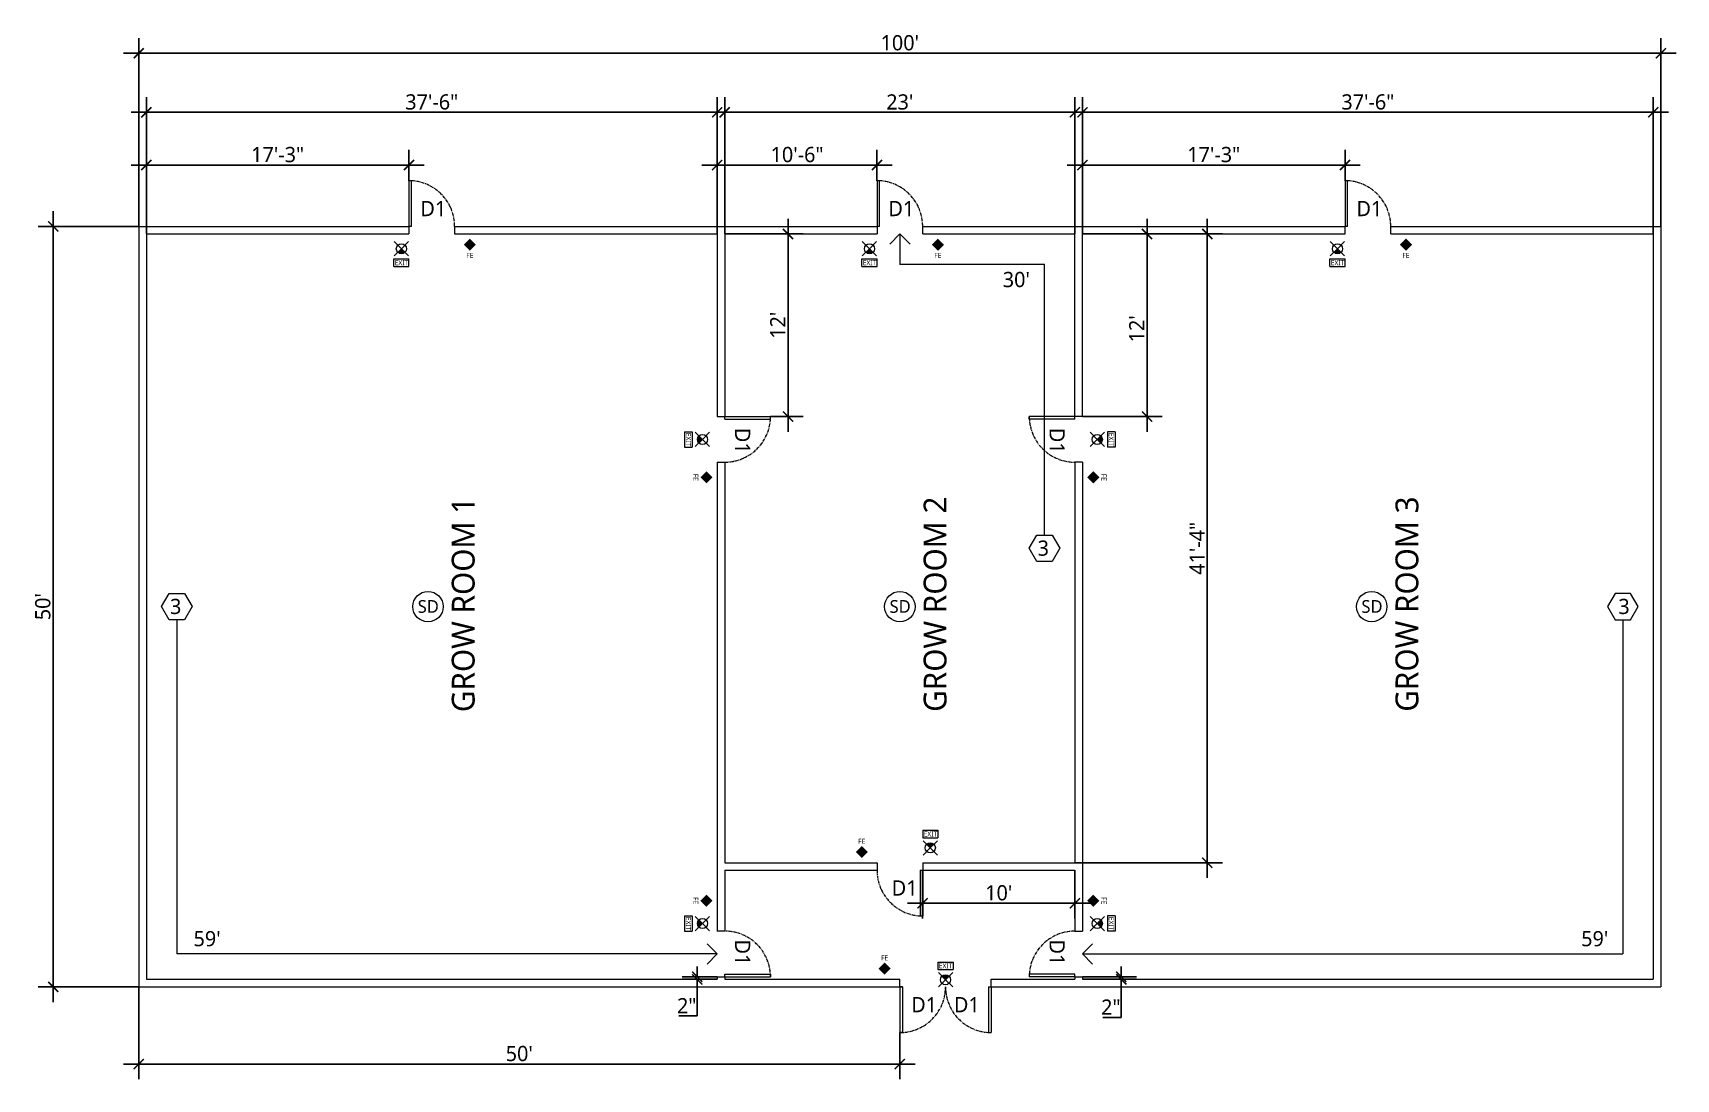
# Model space of a CAD drawing. Header units: feet. Extents: x -21894 to -15366, y -14204 to -9109.
# Drawn here: x -20604 to -19308, y -11872 to -11047 of the extents above; entities that cross this region are included whole.
import ezdxf

# ---------------------------------------------------------------- set-up
doc = ezdxf.new("R2010")
doc.units = ezdxf.units.FT
doc.header["$MEASUREMENT"] = 0
doc.linetypes.add('CENTERX2', pattern=[4, 2.5, -0.5, 0.5, -0.5])
doc.linetypes.add('DASHED', pattern=[0.75, 0.5, -0.25])
doc.layers.get('0').update_dxf_attribs({"color": 4, "linetype": 'CENTERX2', "lineweight": 5})
doc.layers.get('Defpoints').update_dxf_attribs({"lineweight": 9})
for name, color, linetype, lineweight in [('anno', 7, 'Continuous', 9), ('caveat', 1, 'Continuous', 5), ('caveat2', 3, 'Continuous', 5), ('dim', 3, 'Continuous', 5), ('hatch', 250, 'Continuous', 5), ('wall', 7, 'Continuous', 9)]:
    doc.layers.add(name, color=color, linetype=linetype, lineweight=lineweight)
doc.styles.add('building', font='Roboto_Light.ttf')
doc.dimstyles.new('building', dxfattribs={"dimtxt": 12, "dimasz": 8, "dimexe": 12, "dimexo": 0, "dimgap": 2, "dimtad": 1, "dimtoh": 1, "dimdec": 4, "dimzin": 0, "dimdsep": 46, "dimlunit": 4, "dimtxsty": 'building', "dimblk": 'ARCHTICK', "dimcen": 0.09375, "dimdle": 12, "dimclrd": 3, "dimclrt": 256, "dimadec": 0, "dimazin": 0, "dimtfac": 1, "dimtdec": 4, "dimtofl": 0, "dimtmove": 0, "dimatfit": 3, "dimfxl": 1, "dimtfillclr": 3, "dimtolj": 1, "dimtzin": 0, "dimarcsym": 0})

# ---------------------------------------------------------------- blocks, each defined once
blk = doc.blocks.new('_ArchTick')
at = {"color": 0, "linetype": 'ByBlock', "const_width": 0.15}
blk.add_lwpolyline([(-0.5, -0.5), (0.5, 0.5)], dxfattribs=at)
blk = doc.blocks.new('*D14')
at = {"layer": 'Defpoints', "color": 0, "transparency": 16777216}
for p in [(-20587.8, -11199.4), (-20520.4, -11199.4), (-20520.4, -11799.4)]:
    blk.add_point(p, dxfattribs=at)
at = {"layer": 'dim', "color": 3, "lineweight": -2, "transparency": 16777216}
blk.add_line((-20587.8, -11811.4), (-20587.8, -11187.4), dxfattribs=at)
at = {"layer": 'dim', "color": 0, "lineweight": -2, "transparency": 16777216}
for p, q in [((-20520.4, -11199.4), (-20599.8, -11199.4)), ((-20520.4, -11799.4), (-20599.8, -11799.4))]:
    blk.add_line(p, q, dxfattribs=at)
at = {"layer": 'dim', "color": 3, "lineweight": -2, "transparency": 16777216, "xscale": 8, "yscale": 8, "zscale": 8}
for p, rotation in [((-20587.8, -11199.4), 90), ((-20587.8, -11799.4), 270)]:
    blk.add_blockref('_ArchTick', p, dxfattribs=dict(at, rotation=rotation))
at = {"layer": 'dim', "transparency": 16777216, "insert": (-20596, -11499.4), "char_height": 12, "attachment_point": 5, "rotation": 90, "style": 'building'}
blk.add_mtext("\\A1;50'", dxfattribs=at)
blk = doc.blocks.new('*D15')
at = {"layer": 'Defpoints', "color": 0, "transparency": 16777216}
for p in [(-19320.4, -11062.8), (-20520.4, -11199.4), (-19320.4, -11199.4)]:
    blk.add_point(p, dxfattribs=at)
at = {"layer": 'dim', "color": 0, "lineweight": -2, "transparency": 16777216}
for p, q in [((-20520.4, -11199.4), (-20520.4, -11050.8)), ((-19320.4, -11199.4), (-19320.4, -11050.8))]:
    blk.add_line(p, q, dxfattribs=at)
at = {"layer": 'dim', "color": 3, "lineweight": -2, "transparency": 16777216}
blk.add_line((-20532.4, -11062.8), (-19308.4, -11062.8), dxfattribs=at)
at = {"layer": 'dim', "color": 3, "lineweight": -2, "transparency": 16777216, "xscale": 8, "yscale": 8, "zscale": 8, "rotation": 180}
blk.add_blockref('_ArchTick', (-20520.4, -11062.8), dxfattribs=at)
at = {"layer": 'dim', "color": 3, "lineweight": -2, "transparency": 16777216, "xscale": 8, "yscale": 8, "zscale": 8}
blk.add_blockref('_ArchTick', (-19320.4, -11062.8), dxfattribs=at)
at = {"layer": 'dim', "transparency": 16777216, "insert": (-19920.4, -11054.6), "char_height": 12, "attachment_point": 5, "style": 'building'}
blk.add_mtext("\\A1;100'", dxfattribs=at)
blk = doc.blocks.new('*D16')
at = {"layer": 'Defpoints', "color": 0, "transparency": 16777216}
for p in [(-20064.4, -11109.4), (-20514.4, -11205.4), (-20064.4, -11205.4)]:
    blk.add_point(p, dxfattribs=at)
at = {"layer": 'dim', "color": 0, "lineweight": -2, "transparency": 16777216}
for p, q in [((-20514.4, -11205.4), (-20514.4, -11097.4)), ((-20064.4, -11205.4), (-20064.4, -11097.4))]:
    blk.add_line(p, q, dxfattribs=at)
at = {"layer": 'dim', "color": 3, "lineweight": -2, "transparency": 16777216}
blk.add_line((-20526.4, -11109.4), (-20052.4, -11109.4), dxfattribs=at)
at = {"layer": 'dim', "color": 3, "lineweight": -2, "transparency": 16777216, "xscale": 8, "yscale": 8, "zscale": 8, "rotation": 180}
blk.add_blockref('_ArchTick', (-20514.4, -11109.4), dxfattribs=at)
at = {"layer": 'dim', "color": 3, "lineweight": -2, "transparency": 16777216, "xscale": 8, "yscale": 8, "zscale": 8}
blk.add_blockref('_ArchTick', (-20064.4, -11109.4), dxfattribs=at)
at = {"layer": 'dim', "transparency": 16777216, "insert": (-20289.4, -11101.3), "char_height": 12, "attachment_point": 5, "style": 'building'}
blk.add_mtext('\\A1;37\'-6"', dxfattribs=at)
blk = doc.blocks.new('*D17')
at = {"layer": 'Defpoints', "color": 0, "transparency": 16777216}
for p in [(-19782.4, -11109.4), (-20058.4, -11205.4), (-19782.4, -11205.4)]:
    blk.add_point(p, dxfattribs=at)
at = {"layer": 'dim', "color": 0, "lineweight": -2, "transparency": 16777216}
for p, q in [((-20058.4, -11205.4), (-20058.4, -11097.4)), ((-19782.4, -11205.4), (-19782.4, -11097.4))]:
    blk.add_line(p, q, dxfattribs=at)
at = {"layer": 'dim', "color": 3, "lineweight": -2, "transparency": 16777216}
blk.add_line((-20070.4, -11109.4), (-19770.4, -11109.4), dxfattribs=at)
at = {"layer": 'dim', "color": 3, "lineweight": -2, "transparency": 16777216, "xscale": 8, "yscale": 8, "zscale": 8, "rotation": 180}
blk.add_blockref('_ArchTick', (-20058.4, -11109.4), dxfattribs=at)
at = {"layer": 'dim', "color": 3, "lineweight": -2, "transparency": 16777216, "xscale": 8, "yscale": 8, "zscale": 8}
blk.add_blockref('_ArchTick', (-19782.4, -11109.4), dxfattribs=at)
at = {"layer": 'dim', "transparency": 16777216, "insert": (-19920.4, -11101.3), "char_height": 12, "attachment_point": 5, "style": 'building'}
blk.add_mtext("\\A1;23'", dxfattribs=at)
blk = doc.blocks.new('*D18')
at = {"layer": 'Defpoints', "color": 0, "transparency": 16777216}
for p in [(-19776.4, -11109.4), (-19776.4, -11205.4), (-19326.4, -11205.4)]:
    blk.add_point(p, dxfattribs=at)
at = {"layer": 'dim', "color": 0, "lineweight": -2, "transparency": 16777216}
for p, q in [((-19776.4, -11205.4), (-19776.4, -11097.4)), ((-19326.4, -11205.4), (-19326.4, -11097.4))]:
    blk.add_line(p, q, dxfattribs=at)
at = {"layer": 'dim', "color": 3, "lineweight": -2, "transparency": 16777216}
blk.add_line((-19314.4, -11109.4), (-19788.4, -11109.4), dxfattribs=at)
at = {"layer": 'dim', "color": 3, "lineweight": -2, "transparency": 16777216, "xscale": 8, "yscale": 8, "zscale": 8, "rotation": 180}
blk.add_blockref('_ArchTick', (-19776.4, -11109.4), dxfattribs=at)
at = {"layer": 'dim', "color": 3, "lineweight": -2, "transparency": 16777216, "xscale": 8, "yscale": 8, "zscale": 8}
blk.add_blockref('_ArchTick', (-19326.4, -11109.4), dxfattribs=at)
at = {"layer": 'dim', "transparency": 16777216, "insert": (-19551.4, -11101.3), "char_height": 12, "attachment_point": 5, "style": 'building'}
blk.add_mtext('\\A1;37\'-6"', dxfattribs=at)
blk = doc.blocks.new('*D19')
at = {"layer": 'Defpoints', "color": 0, "transparency": 16777216}
for p in [(-19938.4, -11151), (-19938.4, -11163.4), (-20064.4, -11205.4)]:
    blk.add_point(p, dxfattribs=at)
at = {"layer": 'dim', "color": 0, "lineweight": -2, "transparency": 16777216}
for p, q in [((-20064.4, -11205.4), (-20064.4, -11139)), ((-19938.4, -11163.4), (-19938.4, -11139))]:
    blk.add_line(p, q, dxfattribs=at)
at = {"layer": 'dim', "color": 3, "lineweight": -2, "transparency": 16777216}
blk.add_line((-20076.4, -11151), (-19926.4, -11151), dxfattribs=at)
at = {"layer": 'dim', "color": 3, "lineweight": -2, "transparency": 16777216, "xscale": 8, "yscale": 8, "zscale": 8, "rotation": 180}
blk.add_blockref('_ArchTick', (-20064.4, -11151), dxfattribs=at)
at = {"layer": 'dim', "color": 3, "lineweight": -2, "transparency": 16777216, "xscale": 8, "yscale": 8, "zscale": 8}
blk.add_blockref('_ArchTick', (-19938.4, -11151), dxfattribs=at)
at = {"layer": 'dim', "transparency": 16777216, "insert": (-20001.4, -11142.8), "char_height": 12, "attachment_point": 5, "style": 'building'}
blk.add_mtext('\\A1;10\'-6"', dxfattribs=at)
blk = doc.blocks.new('*D20')
at = {"layer": 'Defpoints', "color": 0, "transparency": 16777216}
for p in [(-19902.4, -11707.4), (-19782.4, -11707.4), (-19782.4, -11733.4)]:
    blk.add_point(p, dxfattribs=at)
at = {"layer": 'dim', "color": 0, "lineweight": -2, "transparency": 16777216}
for p, q in [((-19902.4, -11707.4), (-19902.4, -11745.4)), ((-19782.4, -11707.4), (-19782.4, -11745.4))]:
    blk.add_line(p, q, dxfattribs=at)
at = {"layer": 'dim', "color": 3, "lineweight": -2, "transparency": 16777216}
blk.add_line((-19914.4, -11733.4), (-19770.4, -11733.4), dxfattribs=at)
at = {"layer": 'dim', "color": 3, "lineweight": -2, "transparency": 16777216, "xscale": 8, "yscale": 8, "zscale": 8, "rotation": 180}
blk.add_blockref('_ArchTick', (-19902.4, -11733.4), dxfattribs=at)
at = {"layer": 'dim', "color": 3, "lineweight": -2, "transparency": 16777216, "xscale": 8, "yscale": 8, "zscale": 8}
blk.add_blockref('_ArchTick', (-19782.4, -11733.4), dxfattribs=at)
at = {"layer": 'dim', "transparency": 16777216, "insert": (-19842.4, -11725.2), "char_height": 12, "attachment_point": 5, "style": 'building'}
blk.add_mtext("\\A1;10'", dxfattribs=at)
blk = doc.blocks.new('*D21')
at = {"layer": 'Defpoints', "color": 0, "transparency": 16777216}
for p in [(-20520.4, -11799.4), (-19920.4, -11835.4), (-20520.4, -11860.2)]:
    blk.add_point(p, dxfattribs=at)
at = {"layer": 'dim', "color": 0, "lineweight": -2, "transparency": 16777216}
for p, q in [((-20520.4, -11799.4), (-20520.4, -11872.2)), ((-19920.4, -11835.4), (-19920.4, -11872.2))]:
    blk.add_line(p, q, dxfattribs=at)
at = {"layer": 'dim', "color": 3, "lineweight": -2, "transparency": 16777216}
blk.add_line((-19908.4, -11860.2), (-20532.4, -11860.2), dxfattribs=at)
at = {"layer": 'dim', "color": 3, "lineweight": -2, "transparency": 16777216, "xscale": 8, "yscale": 8, "zscale": 8, "rotation": 180}
blk.add_blockref('_ArchTick', (-20520.4, -11860.2), dxfattribs=at)
at = {"layer": 'dim', "color": 3, "lineweight": -2, "transparency": 16777216, "xscale": 8, "yscale": 8, "zscale": 8}
blk.add_blockref('_ArchTick', (-19920.4, -11860.2), dxfattribs=at)
at = {"layer": 'dim', "transparency": 16777216, "insert": (-20220.4, -11852), "char_height": 12, "attachment_point": 5, "style": 'building'}
blk.add_mtext("\\A1;50'", dxfattribs=at)
blk = doc.blocks.new('*D22')
at = {"layer": 'Defpoints', "color": 0, "transparency": 16777216}
for p in [(-19776.4, -11205.4), (-19725.5, -11205.4), (-19776.4, -11349.4)]:
    blk.add_point(p, dxfattribs=at)
at = {"layer": 'dim', "color": 0, "lineweight": -2, "transparency": 16777216}
for p, q in [((-19776.4, -11205.4), (-19713.5, -11205.4)), ((-19776.4, -11349.4), (-19713.5, -11349.4))]:
    blk.add_line(p, q, dxfattribs=at)
at = {"layer": 'dim', "color": 3, "lineweight": -2, "transparency": 16777216}
blk.add_line((-19725.5, -11361.4), (-19725.5, -11193.4), dxfattribs=at)
at = {"layer": 'dim', "color": 3, "lineweight": -2, "transparency": 16777216, "xscale": 8, "yscale": 8, "zscale": 8}
for p, rotation in [((-19725.5, -11205.4), 90), ((-19725.5, -11349.4), 270)]:
    blk.add_blockref('_ArchTick', p, dxfattribs=dict(at, rotation=rotation))
at = {"layer": 'dim', "transparency": 16777216, "insert": (-19733.6, -11280.2), "char_height": 12, "attachment_point": 5, "rotation": 90, "style": 'building'}
blk.add_mtext("\\A1;12'", dxfattribs=at)
blk = doc.blocks.new('*D23')
at = {"layer": 'Defpoints', "color": 0, "transparency": 16777216}
for p in [(-19776.4, -11205.4), (-19678, -11205.4), (-19782.4, -11701.4)]:
    blk.add_point(p, dxfattribs=at)
at = {"layer": 'dim', "color": 0, "lineweight": -2, "transparency": 16777216}
for p, q in [((-19776.4, -11205.4), (-19666, -11205.4)), ((-19782.4, -11701.4), (-19666, -11701.4))]:
    blk.add_line(p, q, dxfattribs=at)
at = {"layer": 'dim', "color": 3, "lineweight": -2, "transparency": 16777216}
blk.add_line((-19678, -11713.4), (-19678, -11193.4), dxfattribs=at)
at = {"layer": 'dim', "color": 3, "lineweight": -2, "transparency": 16777216, "xscale": 8, "yscale": 8, "zscale": 8}
for p, rotation in [((-19678, -11205.4), 90), ((-19678, -11701.4), 270)]:
    blk.add_blockref('_ArchTick', p, dxfattribs=dict(at, rotation=rotation))
at = {"layer": 'dim', "transparency": 16777216, "insert": (-19686, -11453.4), "char_height": 12, "attachment_point": 5, "rotation": 90, "style": 'building'}
blk.add_mtext('\\A1;41\'-4"', dxfattribs=at)
blk = doc.blocks.new('*D24')
at = {"layer": 'Defpoints', "color": 0, "transparency": 16777216}
for p in [(-19776.4, -11791.4), (-19776.4, -11793.4), (-19745.8, -11793.4)]:
    blk.add_point(p, dxfattribs=at)
at = {"layer": 'dim', "color": 3, "lineweight": -2, "transparency": 16777216}
for p, q in [((-19745.8, -11791.4), (-19745.8, -11783.4)), ((-19745.8, -11793.4), (-19745.8, -11823.4)), ((-19745.8, -11823.4), (-19760.3, -11823.4))]:
    blk.add_line(p, q, dxfattribs=at)
at = {"layer": 'dim', "color": 0, "lineweight": -2, "transparency": 16777216}
for p, q in [((-19776.4, -11791.4), (-19733.8, -11791.4)), ((-19776.4, -11793.4), (-19733.8, -11793.4))]:
    blk.add_line(p, q, dxfattribs=at)
at = {"layer": 'dim', "color": 3, "lineweight": -2, "transparency": 16777216, "xscale": 8, "yscale": 8, "zscale": 8}
for p, rotation in [((-19745.8, -11791.4), 270), ((-19745.8, -11793.4), 90)]:
    blk.add_blockref('_ArchTick', p, dxfattribs=dict(at, rotation=rotation))
at = {"layer": 'dim', "transparency": 16777216, "insert": (-19754, -11815.3), "char_height": 12, "attachment_point": 5, "style": 'building'}
blk.add_mtext('\\A1;2"', dxfattribs=at)
blk = doc.blocks.new('*D25')
at = {"layer": 'Defpoints', "color": 0, "transparency": 16777216}
for p in [(-20080.1, -11793.4), (-20064.4, -11791.4), (-20064.4, -11793.4)]:
    blk.add_point(p, dxfattribs=at)
at = {"layer": 'dim', "color": 3, "lineweight": -2, "transparency": 16777216}
for p, q in [((-20080.1, -11791.4), (-20080.1, -11783.4)), ((-20080.1, -11793.4), (-20080.1, -11822.3)), ((-20080.1, -11822.3), (-20094.6, -11822.3))]:
    blk.add_line(p, q, dxfattribs=at)
at = {"layer": 'dim', "color": 0, "lineweight": -2, "transparency": 16777216}
for p, q in [((-20064.4, -11791.4), (-20092.1, -11791.4)), ((-20064.4, -11793.4), (-20092.1, -11793.4))]:
    blk.add_line(p, q, dxfattribs=at)
at = {"layer": 'dim', "color": 3, "lineweight": -2, "transparency": 16777216, "xscale": 8, "yscale": 8, "zscale": 8}
for p, rotation in [((-20080.1, -11791.4), 270), ((-20080.1, -11793.4), 90)]:
    blk.add_blockref('_ArchTick', p, dxfattribs=dict(at, rotation=rotation))
at = {"layer": 'dim', "transparency": 16777216, "insert": (-20088.4, -11814.2), "char_height": 12, "attachment_point": 5, "style": 'building'}
blk.add_mtext('\\A1;2"', dxfattribs=at)
blk = doc.blocks.new('*D26')
at = {"layer": 'Defpoints', "color": 0, "transparency": 16777216}
for p in [(-20058.4, -11205.4), (-20008.5, -11205.4), (-20022.4, -11349.4)]:
    blk.add_point(p, dxfattribs=at)
at = {"layer": 'dim', "color": 0, "lineweight": -2, "transparency": 16777216}
for p, q in [((-20058.4, -11205.4), (-19996.5, -11205.4)), ((-20022.4, -11349.4), (-19996.5, -11349.4))]:
    blk.add_line(p, q, dxfattribs=at)
at = {"layer": 'dim', "color": 3, "lineweight": -2, "transparency": 16777216}
blk.add_line((-20008.5, -11361.4), (-20008.5, -11193.4), dxfattribs=at)
at = {"layer": 'dim', "color": 3, "lineweight": -2, "transparency": 16777216, "xscale": 8, "yscale": 8, "zscale": 8}
for p, rotation in [((-20008.5, -11205.4), 90), ((-20008.5, -11349.4), 270)]:
    blk.add_blockref('_ArchTick', p, dxfattribs=dict(at, rotation=rotation))
at = {"layer": 'dim', "transparency": 16777216, "insert": (-20016.6, -11277.4), "char_height": 12, "attachment_point": 5, "rotation": 90, "style": 'building'}
blk.add_mtext("\\A1;12'", dxfattribs=at)
blk = doc.blocks.new('*D27')
at = {"layer": 'Defpoints', "color": 0, "transparency": 16777216}
for p in [(-20307.4, -11151), (-20307.4, -11163.4), (-20514.4, -11199.4)]:
    blk.add_point(p, dxfattribs=at)
at = {"layer": 'dim', "color": 0, "lineweight": -2, "transparency": 16777216}
for p, q in [((-20514.4, -11199.4), (-20514.4, -11139)), ((-20307.4, -11163.4), (-20307.4, -11139))]:
    blk.add_line(p, q, dxfattribs=at)
at = {"layer": 'dim', "color": 3, "lineweight": -2, "transparency": 16777216}
blk.add_line((-20526.4, -11151), (-20295.4, -11151), dxfattribs=at)
at = {"layer": 'dim', "color": 3, "lineweight": -2, "transparency": 16777216, "xscale": 8, "yscale": 8, "zscale": 8, "rotation": 180}
blk.add_blockref('_ArchTick', (-20514.4, -11151), dxfattribs=at)
at = {"layer": 'dim', "color": 3, "lineweight": -2, "transparency": 16777216, "xscale": 8, "yscale": 8, "zscale": 8}
blk.add_blockref('_ArchTick', (-20307.4, -11151), dxfattribs=at)
at = {"layer": 'dim', "transparency": 16777216, "insert": (-20410.9, -11142.8), "char_height": 12, "attachment_point": 5, "style": 'building'}
blk.add_mtext('\\A1;17\'-3"', dxfattribs=at)
blk = doc.blocks.new('*D28')
at = {"layer": 'Defpoints', "color": 0, "transparency": 16777216}
for p in [(-19569.4, -11151), (-19569.4, -11163.4), (-19776.4, -11199.4)]:
    blk.add_point(p, dxfattribs=at)
at = {"layer": 'dim', "color": 0, "lineweight": -2, "transparency": 16777216}
for p, q in [((-19776.4, -11199.4), (-19776.4, -11139)), ((-19569.4, -11163.4), (-19569.4, -11139))]:
    blk.add_line(p, q, dxfattribs=at)
at = {"layer": 'dim', "color": 3, "lineweight": -2, "transparency": 16777216}
blk.add_line((-19788.4, -11151), (-19557.4, -11151), dxfattribs=at)
at = {"layer": 'dim', "color": 3, "lineweight": -2, "transparency": 16777216, "xscale": 8, "yscale": 8, "zscale": 8, "rotation": 180}
blk.add_blockref('_ArchTick', (-19776.4, -11151), dxfattribs=at)
at = {"layer": 'dim', "color": 3, "lineweight": -2, "transparency": 16777216, "xscale": 8, "yscale": 8, "zscale": 8}
blk.add_blockref('_ArchTick', (-19569.4, -11151), dxfattribs=at)
at = {"layer": 'dim', "transparency": 16777216, "insert": (-19672.9, -11142.8), "char_height": 12, "attachment_point": 5, "style": 'building'}
blk.add_mtext('\\A1;17\'-3"', dxfattribs=at)

msp = doc.modelspace()

# ---------------------------------------------------------------- hatches: boundary and pattern name
at = {"layer": 'caveat2'}
h = msp.add_hatch(color=256, dxfattribs=at)
h.dxf.hatch_style = 1
h.paths.add_polyline_path([(-20313.3509, -11217.04105), (-20316.17933, -11219.86948, 0.4142135624), (-20310.52247, -11219.86948)])
h = msp.add_hatch(color=256, dxfattribs=at)
h.dxf.hatch_style = 1
h.paths.add_polyline_path([(-20313.3509, -11217.04105), (-20316.17933, -11219.86948, 0.4142135624), (-20310.52247, -11219.86948)])
h = msp.add_hatch(color=256, dxfattribs=at)
h.dxf.hatch_style = 1
h.paths.add_polyline_path([(-19944.3509, -11217.04105), (-19947.17933, -11219.86948, 0.4142135624), (-19941.52247, -11219.86948)])
h = msp.add_hatch(color=256, dxfattribs=at)
h.dxf.hatch_style = 1
h.paths.add_polyline_path([(-19944.3509, -11217.04105), (-19947.17933, -11219.86948, 0.4142135624), (-19941.52247, -11219.86948)])
h = msp.add_hatch(color=256, dxfattribs=at)
h.dxf.hatch_style = 1
h.paths.add_polyline_path([(-19575.3509, -11217.04105), (-19578.17933, -11219.86948, 0.4142135624), (-19572.52247, -11219.86948)])
h = msp.add_hatch(color=256, dxfattribs=at)
h.dxf.hatch_style = 1
h.paths.add_polyline_path([(-19575.3509, -11217.04105), (-19578.17933, -11219.86948, 0.4142135624), (-19572.52247, -11219.86948)])
h = msp.add_hatch(color=256, dxfattribs=at)
h.dxf.hatch_style = 1
h.paths.add_polyline_path([(-20076.00775, -11367.4623), (-20078.83618, -11364.63387, 0.1989123674), (-20080.00775, -11367.4623, 0.1989123674), (-20078.83618, -11370.29073)])
h = msp.add_hatch(color=256, dxfattribs=at)
h.dxf.hatch_style = 1
h.paths.add_polyline_path([(-19761.86562, -11370.29073, 0.1989123674), (-19760.69404, -11367.4623, 0.1989123674), (-19761.86562, -11364.63387), (-19764.69404, -11367.4623)])
h = msp.add_hatch(color=256, dxfattribs=at)
h.dxf.hatch_style = 1
h.paths.add_polyline_path([(-19893.52247, -11686.89892, 0.4142135624), (-19899.17933, -11686.89892), (-19896.3509, -11689.72735)])
h = msp.add_hatch(color=256, dxfattribs=at)
h.dxf.hatch_style = 1
h.paths.add_polyline_path([(-20076.00775, -11749.3842), (-20078.83618, -11746.55577, 0.1989123674), (-20080.00775, -11749.3842, 0.1989123674), (-20078.83618, -11752.21263)])
h = msp.add_hatch(color=256, dxfattribs=at)
h.dxf.hatch_style = 1
h.paths.add_polyline_path([(-19761.86562, -11752.21263, 0.1989123674), (-19760.69404, -11749.3842, 0.1989123674), (-19761.86562, -11746.55577), (-19764.69404, -11749.3842)])
h = msp.add_hatch(color=256, dxfattribs=at)
h.dxf.hatch_style = 1
h.paths.add_polyline_path([(-19881.52247, -11790.89892, 0.4142135624), (-19887.17933, -11790.89892), (-19884.3509, -11793.72735)])
at = {"layer": 'hatch'}
h = msp.add_hatch(color=256, dxfattribs=at)
h.dxf.hatch_style = 1
h.paths.add_polyline_path([(-20263.65802, -11213.84488), (-20259.3509, -11218.15199), (-20255.04378, -11213.84488), (-20259.3509, -11209.53776)])
h = msp.add_hatch(color=256, dxfattribs=at)
h.dxf.hatch_style = 1
h.paths.add_polyline_path([(-19894.65802, -11213.84488), (-19890.3509, -11218.15199), (-19886.04378, -11213.84488), (-19890.3509, -11209.53776)])
h = msp.add_hatch(color=256, dxfattribs=at)
h.dxf.hatch_style = 1
h.paths.add_polyline_path([(-19525.65802, -11213.84488), (-19521.3509, -11218.15199), (-19517.04378, -11213.84488), (-19521.3509, -11209.53776)])
h = msp.add_hatch(color=256, dxfattribs=at)
h.dxf.hatch_style = 1
h.paths.add_polyline_path([(-20072.81158, -11393.07708), (-20077.11869, -11397.3842), (-20072.81158, -11401.69132), (-20068.50446, -11397.3842)])
h = msp.add_hatch(color=256, dxfattribs=at)
h.dxf.hatch_style = 1
h.paths.add_polyline_path([(-19767.89022, -11393.07708), (-19763.5831, -11397.3842), (-19767.89022, -11401.69132), (-19772.19734, -11397.3842)])
h = msp.add_hatch(color=256, dxfattribs=at)
h.dxf.hatch_style = 1
h.paths.add_polyline_path([(-19946.04378, -11692.92352), (-19950.3509, -11688.6164), (-19954.65802, -11692.92352), (-19950.3509, -11697.23064)])
h = msp.add_hatch(color=256, dxfattribs=at)
h.dxf.hatch_style = 1
h.paths.add_polyline_path([(-20072.81158, -11727.07708), (-20077.11869, -11731.3842), (-20072.81158, -11735.69132), (-20068.50446, -11731.3842)])
h = msp.add_hatch(color=256, dxfattribs=at)
h.dxf.hatch_style = 1
h.paths.add_polyline_path([(-19767.89022, -11727.07708), (-19763.5831, -11731.3842), (-19767.89022, -11735.69132), (-19772.19734, -11731.3842)])
h = msp.add_hatch(color=256, dxfattribs=at)
h.dxf.hatch_style = 1
h.paths.add_polyline_path([(-19928.04378, -11784.92352), (-19932.3509, -11780.6164), (-19936.65802, -11784.92352), (-19932.3509, -11789.23064)])

# ---------------------------------------------------------------- linework, layer by layer
for centre, start, end in [((-20307.3509, -11199.3842), 0, 90), ((-19938.3509, -11199.3842), 0, 90), ((-19569.3509, -11199.3842), 0, 90), ((-20058.3509, -11349.3842), 270, 0), ((-19782.3509, -11349.3842), 180, 270), ((-19902.3509, -11707.3842), 180, 270), ((-20058.3509, -11791.3842), 0, 90), ((-19782.3509, -11791.3842), 90, 180), ((-19920.3509, -11799.3842), 270, 0), ((-19848.3509, -11799.3842), 180, 270)]:
    msp.add_arc(centre, 36, start, end)
at = {"layer": 'anno'}
for p, q in [((-20307.3509, -11163.3842), (-20307.3509, -11199.3842)), ((-19938.3509, -11163.3842), (-19938.3509, -11199.3842)), ((-19569.3509, -11163.3842), (-19569.3509, -11199.3842)), ((-20520.3509, -11199.3842), (-20307.3509, -11199.3842)), ((-20520.3509, -11199.3842), (-20520.3509, -11799.3842)), ((-20514.3509, -11205.3842), (-20307.3509, -11205.3842)), ((-20514.3509, -11205.3842), (-20514.3509, -11793.3842)), ((-20307.3509, -11199.3842), (-20307.3509, -11205.3842)), ((-20271.3509, -11199.3842), (-20271.3509, -11205.3842)), ((-20271.3509, -11199.3842), (-19938.3509, -11199.3842)), ((-20271.3509, -11205.3842), (-20064.3509, -11205.3842)), ((-20064.3509, -11205.3842), (-20064.3509, -11349.3842)), ((-20058.3509, -11205.3842), (-20058.3509, -11349.3842)), ((-20058.3509, -11205.3842), (-19938.3509, -11205.3842)), ((-19902.3509, -11199.3842), (-19569.3509, -11199.3842)), ((-19902.3509, -11205.3842), (-19782.3509, -11205.3842)), ((-19782.3509, -11349.3842), (-19782.3509, -11205.3842)), ((-19776.3509, -11349.3842), (-19776.3509, -11205.3842)), ((-19770.3509, -11205.3842), (-19569.3509, -11205.3842)), ((-19569.3509, -11205.3842), (-19569.3509, -11199.3842)), ((-19533.3509, -11205.3842), (-19533.3509, -11199.3842)), ((-19533.3509, -11199.3842), (-19320.3509, -11199.3842)), ((-19533.3509, -11205.3842), (-19326.3509, -11205.3842)), ((-19326.3509, -11205.3842), (-19326.3509, -11793.3842)), ((-19320.3509, -11199.3842), (-19320.3509, -11799.3842)), ((-20064.3509, -11349.3842), (-20058.3509, -11349.3842)), ((-19776.3509, -11349.3842), (-19782.3509, -11349.3842)), ((-20064.3509, -11385.3842), (-20064.3509, -11755.3842)), ((-20064.3509, -11385.3842), (-20058.3509, -11385.3842)), ((-20058.3509, -11385.3842), (-20058.3509, -11701.3842)), ((-19782.3509, -11385.3842), (-19782.3509, -11701.3842)), ((-19776.3509, -11385.3842), (-19782.3509, -11385.3842)), ((-19776.3509, -11385.3842), (-19776.3509, -11755.3842)), ((-20058.3509, -11701.3842), (-19938.3509, -11701.3842)), ((-20058.3509, -11707.3842), (-19938.3509, -11707.3842)), ((-20058.3509, -11707.3842), (-20058.3509, -11755.3842)), ((-19904.3509, -11707.3842), (-19782.3509, -11707.3842)), ((-19902.3509, -11701.3842), (-19782.3509, -11701.3842)), ((-19782.3509, -11707.3842), (-19782.3509, -11755.3842)), ((-20058.3509, -11755.3842), (-20064.3509, -11755.3842)), ((-19782.3509, -11755.3842), (-19776.3509, -11755.3842)), ((-20520.3509, -11799.3842), (-19918.3509, -11799.3842)), ((-20514.3509, -11793.3842), (-20064.3509, -11793.3842)), ((-20064.3509, -11791.3842), (-20058.3509, -11791.3842)), ((-20064.3509, -11791.3842), (-20064.3509, -11793.3842)), ((-20058.3509, -11793.3842), (-19920.3509, -11793.3842)), ((-19850.3509, -11799.3842), (-19320.3509, -11799.3842)), ((-19848.3509, -11793.3842), (-19782.3509, -11793.3842)), ((-19782.3509, -11791.3842), (-19776.3509, -11791.3842)), ((-19782.3509, -11791.3842), (-19782.3509, -11793.3842)), ((-19776.3509, -11791.3842), (-19776.3509, -11793.3842)), ((-19776.3509, -11793.3842), (-19326.3509, -11793.3842))]:
    msp.add_line(p, q, dxfattribs=at)
at = {"layer": 'caveat'}
for p, q in [((-19920.3509, -11205.3842), (-19928.3509, -11213.3842)), ((-19920.3509, -11205.3842), (-19920.3509, -11229.3842)), ((-19920.3509, -11205.3842), (-19912.3509, -11213.3842)), ((-19806.3509, -11229.3842), (-19920.3509, -11229.3842)), ((-19806.3509, -11442.99189), (-19806.3509, -11229.3842)), ((-20490.3509, -11509.7765), (-20490.3509, -11773.3842)), ((-19350.3509, -11509.7765), (-19350.3509, -11773.3842)), ((-20064.3509, -11773.3842), (-20490.3509, -11773.3842)), ((-20064.3509, -11773.3842), (-20072.3509, -11765.3842)), ((-20064.3509, -11773.3842), (-20072.3509, -11781.3842)), ((-19776.3509, -11773.3842), (-19768.3509, -11765.3842)), ((-19776.3509, -11773.3842), (-19350.3509, -11773.3842)), ((-19776.3509, -11773.3842), (-19768.3509, -11781.3842))]:
    msp.add_line(p, q, dxfattribs=at)
at = {"layer": 'caveat', "const_width": 0.71785}
for points in [[(-20259.3509, -11218.15199), (-20255.04378, -11213.84488), (-20259.3509, -11209.53776), (-20263.65802, -11213.84488)], [(-19890.3509, -11218.15199), (-19886.04378, -11213.84488), (-19890.3509, -11209.53776), (-19894.65802, -11213.84488)], [(-19521.3509, -11218.15199), (-19517.04378, -11213.84488), (-19521.3509, -11209.53776), (-19525.65802, -11213.84488)], [(-20077.11869, -11397.3842), (-20072.81158, -11401.69132), (-20068.50446, -11397.3842), (-20072.81158, -11393.07708)], [(-19763.5831, -11397.3842), (-19767.89022, -11401.69132), (-19772.19734, -11397.3842), (-19767.89022, -11393.07708)], [(-19950.3509, -11688.6164), (-19954.65802, -11692.92352), (-19950.3509, -11697.23064), (-19946.04378, -11692.92352)], [(-20077.11869, -11731.3842), (-20072.81158, -11735.69132), (-20068.50446, -11731.3842), (-20072.81158, -11727.07708)], [(-19763.5831, -11731.3842), (-19767.89022, -11735.69132), (-19772.19734, -11731.3842), (-19767.89022, -11727.07708)], [(-19932.3509, -11780.6164), (-19936.65802, -11784.92352), (-19932.3509, -11789.23064), (-19928.04378, -11784.92352)]]:
    msp.add_lwpolyline(points, close=True, dxfattribs=at)
at = {"layer": 'caveat'}
for points in [[(-19800.3509, -11463.7765), (-19812.3509, -11463.7765), (-19818.3509, -11453.3842), (-19812.3509, -11442.99189), (-19800.3509, -11442.99189), (-19794.3509, -11453.3842)], [(-20484.3509, -11509.7765), (-20496.3509, -11509.7765), (-20502.3509, -11499.3842), (-20496.3509, -11488.99189), (-20484.3509, -11488.99189), (-20478.3509, -11499.3842)], [(-19356.3509, -11509.7765), (-19344.3509, -11509.7765), (-19338.3509, -11499.3842), (-19344.3509, -11488.99189), (-19356.3509, -11488.99189), (-19362.3509, -11499.3842)]]:
    msp.add_lwpolyline(points, close=True, dxfattribs=at)
for centre in [(-20292.3509, -11499.3842), (-19920.3509, -11499.3842), (-19548.3509, -11499.3842)]:
    msp.add_circle(centre, 12, dxfattribs=at)
at = {"layer": 'caveat2'}
for p, q in [((-20313.3509, -11217.04105), (-20319.00775, -11211.3842)), ((-20313.3509, -11217.04105), (-20319.00775, -11211.3842)), ((-20313.3509, -11217.04105), (-20319.00775, -11222.69791)), ((-20313.3509, -11217.04105), (-20319.00775, -11222.69791)), ((-20313.3509, -11217.04105), (-20307.69404, -11211.3842)), ((-20313.3509, -11217.04105), (-20307.69404, -11211.3842)), ((-20313.3509, -11217.04105), (-20307.69404, -11222.69791)), ((-20313.3509, -11217.04105), (-20307.69404, -11222.69791)), ((-19944.3509, -11217.04105), (-19950.00775, -11211.3842)), ((-19944.3509, -11217.04105), (-19950.00775, -11211.3842)), ((-19944.3509, -11217.04105), (-19950.00775, -11222.69791)), ((-19944.3509, -11217.04105), (-19950.00775, -11222.69791)), ((-19944.3509, -11217.04105), (-19938.69404, -11211.3842)), ((-19944.3509, -11217.04105), (-19938.69404, -11211.3842)), ((-19944.3509, -11217.04105), (-19938.69404, -11222.69791)), ((-19944.3509, -11217.04105), (-19938.69404, -11222.69791)), ((-19575.3509, -11217.04105), (-19581.00775, -11211.3842)), ((-19575.3509, -11217.04105), (-19581.00775, -11211.3842)), ((-19575.3509, -11217.04105), (-19581.00775, -11222.69791)), ((-19575.3509, -11217.04105), (-19581.00775, -11222.69791)), ((-19575.3509, -11217.04105), (-19569.69404, -11211.3842)), ((-19575.3509, -11217.04105), (-19569.69404, -11211.3842)), ((-19575.3509, -11217.04105), (-19569.69404, -11222.69791)), ((-19575.3509, -11217.04105), (-19569.69404, -11222.69791)), ((-20319.3509, -11225.04105), (-20307.3509, -11225.04105)), ((-20319.3509, -11231.04105), (-20319.3509, -11225.04105)), ((-20319.3509, -11225.04105), (-20307.3509, -11225.04105)), ((-20319.3509, -11231.04105), (-20319.3509, -11225.04105)), ((-20319.3509, -11231.04105), (-20307.3509, -11231.04105)), ((-20319.3509, -11231.04105), (-20307.3509, -11231.04105)), ((-20307.3509, -11231.04105), (-20307.3509, -11225.04105)), ((-20307.3509, -11231.04105), (-20307.3509, -11225.04105)), ((-19950.3509, -11225.04105), (-19938.3509, -11225.04105)), ((-19950.3509, -11231.04105), (-19950.3509, -11225.04105)), ((-19950.3509, -11225.04105), (-19938.3509, -11225.04105)), ((-19950.3509, -11231.04105), (-19950.3509, -11225.04105)), ((-19950.3509, -11231.04105), (-19938.3509, -11231.04105)), ((-19950.3509, -11231.04105), (-19938.3509, -11231.04105)), ((-19938.3509, -11231.04105), (-19938.3509, -11225.04105)), ((-19938.3509, -11231.04105), (-19938.3509, -11225.04105)), ((-19581.3509, -11225.04105), (-19569.3509, -11225.04105)), ((-19581.3509, -11231.04105), (-19581.3509, -11225.04105)), ((-19581.3509, -11225.04105), (-19569.3509, -11225.04105)), ((-19581.3509, -11231.04105), (-19581.3509, -11225.04105)), ((-19581.3509, -11231.04105), (-19569.3509, -11231.04105)), ((-19581.3509, -11231.04105), (-19569.3509, -11231.04105)), ((-19569.3509, -11231.04105), (-19569.3509, -11225.04105)), ((-19569.3509, -11231.04105), (-19569.3509, -11225.04105)), ((-20090.00775, -11361.4623), (-20090.00775, -11373.4623)), ((-20090.00775, -11361.4623), (-20084.00775, -11361.4623)), ((-20084.00775, -11361.4623), (-20084.00775, -11373.4623)), ((-19756.69404, -11361.4623), (-19756.69404, -11373.4623)), ((-19750.69404, -11361.4623), (-19756.69404, -11361.4623)), ((-19750.69404, -11361.4623), (-19750.69404, -11373.4623)), ((-20090.00775, -11373.4623), (-20084.00775, -11373.4623)), ((-20076.00775, -11367.4623), (-20081.66461, -11361.80544)), ((-20076.00775, -11367.4623), (-20081.66461, -11373.11915)), ((-20076.00775, -11367.4623), (-20070.3509, -11361.80544)), ((-20076.00775, -11367.4623), (-20070.3509, -11373.11915)), ((-19764.69404, -11367.4623), (-19770.3509, -11361.80544)), ((-19764.69404, -11367.4623), (-19770.3509, -11373.11915)), ((-19764.69404, -11367.4623), (-19759.03719, -11361.80544)), ((-19764.69404, -11367.4623), (-19759.03719, -11373.11915)), ((-19750.69404, -11373.4623), (-19756.69404, -11373.4623)), ((-19902.3509, -11675.72735), (-19890.3509, -11675.72735)), ((-19902.3509, -11675.72735), (-19902.3509, -11681.72735)), ((-19902.3509, -11681.72735), (-19890.3509, -11681.72735)), ((-19896.3509, -11689.72735), (-19902.00775, -11684.07049)), ((-19896.3509, -11689.72735), (-19890.69404, -11684.07049)), ((-19890.3509, -11675.72735), (-19890.3509, -11681.72735)), ((-19896.3509, -11689.72735), (-19902.00775, -11695.3842)), ((-19896.3509, -11689.72735), (-19890.69404, -11695.3842)), ((-20090.00775, -11743.3842), (-20090.00775, -11755.3842)), ((-20090.00775, -11743.3842), (-20084.00775, -11743.3842)), ((-20084.00775, -11743.3842), (-20084.00775, -11755.3842)), ((-20076.00775, -11749.3842), (-20081.66461, -11743.72735)), ((-20076.00775, -11749.3842), (-20081.66461, -11755.04105)), ((-20076.00775, -11749.3842), (-20070.3509, -11743.72735)), ((-20076.00775, -11749.3842), (-20070.3509, -11755.04105)), ((-19764.69404, -11749.3842), (-19770.3509, -11743.72735)), ((-19764.69404, -11749.3842), (-19770.3509, -11755.04105)), ((-19764.69404, -11749.3842), (-19759.03719, -11743.72735)), ((-19764.69404, -11749.3842), (-19759.03719, -11755.04105)), ((-19756.69404, -11743.3842), (-19756.69404, -11755.3842)), ((-19750.69404, -11743.3842), (-19756.69404, -11743.3842)), ((-19750.69404, -11743.3842), (-19750.69404, -11755.3842)), ((-20090.00775, -11755.3842), (-20084.00775, -11755.3842)), ((-19750.69404, -11755.3842), (-19756.69404, -11755.3842)), ((-19890.3509, -11779.72735), (-19878.3509, -11779.72735)), ((-19890.3509, -11779.72735), (-19890.3509, -11785.72735)), ((-19890.3509, -11785.72735), (-19878.3509, -11785.72735)), ((-19884.3509, -11793.72735), (-19890.00775, -11788.07049)), ((-19884.3509, -11793.72735), (-19878.69404, -11788.07049)), ((-19878.3509, -11779.72735), (-19878.3509, -11785.72735)), ((-19884.3509, -11793.72735), (-19890.00775, -11799.3842)), ((-19884.3509, -11793.72735), (-19878.69404, -11799.3842))]:
    msp.add_line(p, q, dxfattribs=at)
for centre in [(-20313.3509, -11217.04105), (-20313.3509, -11217.04105), (-19944.3509, -11217.04105), (-19944.3509, -11217.04105), (-19575.3509, -11217.04105), (-19575.3509, -11217.04105), (-20076.00775, -11367.4623), (-19764.69404, -11367.4623), (-19896.3509, -11689.72735), (-20076.00775, -11749.3842), (-19764.69404, -11749.3842), (-19884.3509, -11793.72735)]:
    msp.add_circle(centre, 4, dxfattribs=at)
at = {"layer": 'wall'}
for p, q in [((-20305.3509, -11163.3842), (-20307.3509, -11163.3842)), ((-20305.3509, -11199.3842), (-20305.3509, -11163.3842)), ((-19936.3509, -11163.3842), (-19938.3509, -11163.3842)), ((-19936.3509, -11199.3842), (-19936.3509, -11163.3842)), ((-19567.3509, -11163.3842), (-19569.3509, -11163.3842)), ((-19567.3509, -11199.3842), (-19567.3509, -11163.3842)), ((-20305.3509, -11199.3842), (-20307.3509, -11199.3842)), ((-19936.3509, -11199.3842), (-19938.3509, -11199.3842)), ((-19938.3509, -11199.3842), (-19938.3509, -11205.3842)), ((-19902.3509, -11205.3842), (-19902.3509, -11199.3842)), ((-19567.3509, -11199.3842), (-19569.3509, -11199.3842)), ((-20058.3509, -11349.3842), (-20022.3509, -11349.3842)), ((-20058.3509, -11351.3842), (-20058.3509, -11349.3842)), ((-20058.3509, -11351.3842), (-20022.3509, -11351.3842)), ((-20022.3509, -11351.3842), (-20022.3509, -11349.3842)), ((-19782.3509, -11349.3842), (-19818.3509, -11349.3842)), ((-19818.3509, -11351.3842), (-19818.3509, -11349.3842)), ((-19782.3509, -11351.3842), (-19818.3509, -11351.3842)), ((-19782.3509, -11351.3842), (-19782.3509, -11349.3842)), ((-19938.3509, -11701.3842), (-19938.3509, -11707.3842)), ((-19904.3509, -11707.3842), (-19904.3509, -11743.3842)), ((-19904.3509, -11707.3842), (-19902.3509, -11707.3842)), ((-19902.3509, -11701.3842), (-19902.3509, -11707.3842)), ((-19902.3509, -11707.3842), (-19902.3509, -11743.3842)), ((-19904.3509, -11743.3842), (-19902.3509, -11743.3842)), ((-20058.3509, -11789.3842), (-20022.3509, -11789.3842)), ((-20058.3509, -11791.3842), (-20058.3509, -11789.3842)), ((-20058.3509, -11791.3842), (-20022.3509, -11791.3842)), ((-20058.3509, -11791.3842), (-20058.3509, -11793.3842)), ((-20022.3509, -11789.3842), (-20022.3509, -11791.3842)), ((-19920.3509, -11799.3842), (-19920.3509, -11793.3842)), ((-19920.3509, -11799.3842), (-19920.3509, -11835.3842)), ((-19918.3509, -11799.3842), (-19920.3509, -11799.3842)), ((-19918.3509, -11799.3842), (-19918.3509, -11835.3842)), ((-19850.3509, -11799.3842), (-19850.3509, -11835.3842)), ((-19850.3509, -11799.3842), (-19848.3509, -11799.3842)), ((-19848.3509, -11799.3842), (-19848.3509, -11793.3842)), ((-19848.3509, -11799.3842), (-19848.3509, -11835.3842)), ((-19782.3509, -11789.3842), (-19818.3509, -11789.3842)), ((-19818.3509, -11789.3842), (-19818.3509, -11791.3842)), ((-19782.3509, -11791.3842), (-19818.3509, -11791.3842)), ((-19782.3509, -11791.3842), (-19782.3509, -11789.3842)), ((-19918.3509, -11835.3842), (-19920.3509, -11835.3842)), ((-19850.3509, -11835.3842), (-19848.3509, -11835.3842))]:
    msp.add_line(p, q, dxfattribs=at)

# ---------------------------------------------------------------- texts
at = {"layer": 'anno', "char_height": 12, "style": 'building'}
for insert, attachment_point in [((-20298.3509, -11179.3636), 1), ((-19929.3509, -11179.3636), 1), ((-19560.3509, -11179.3636), 1), ((-19926.74888, -11715.3842), 1), ((-19911.3509, -11819.4048), 7), ((-19857.3509, -11819.4048), 9)]:
    msp.add_mtext_dynamic_manual_height_columns('D1', width=15.3979831, gutter_width=1, heights=[0], dxfattribs=dict(at, insert=insert, attachment_point=attachment_point))
at = {"layer": 'anno', "style": 'building'}
for s, width, insert, char_height, attachment_point, rotation in [('D1', 15.3979831, (-20038.33029, -11358.3842), 12, 1, 270), ('D1', 15.3979831, (-19802.3715, -11358.3842), 12, 7, 270), ('GROW ROOM 1', 165.2860043, (-20273.61352, -11582.63437), 18, 1, 90), ('GROW ROOM 2', 174.7051318, (-19901.60403, -11582.40273), 18, 1, 90), ('GROW ROOM 3', 181.4330859, (-19529.60123, -11582.29899), 18, 1, 90), ('D1', 15.3979831, (-20038.33029, -11782.3842), 12, 3, 270), ('D1', 15.3979831, (-19802.3715, -11782.3842), 12, 9, 270)]:
    msp.add_mtext_dynamic_manual_height_columns(s, width=width, gutter_width=1, heights=[0], dxfattribs=dict(at, insert=insert, char_height=char_height, attachment_point=attachment_point, rotation=rotation))
at = {"layer": 'caveat', "style": 'building'}
for s, width, gutter_width, insert, char_height, attachment_point in [('FE', 5.8036917, 0.35893, (-20262.25274, -11220.30555), 4, 1), ('FE', 5.8036917, 0.35893, (-19893.25274, -11220.30555), 4, 1), ('FE', 5.8036917, 0.35893, (-19524.25274, -11220.30555), 4, 1), ('3', 9.1102985, 0.74776, (-19802.79575, -11447.21936), 12, 3), ('3', 9.1102985, 0.74776, (-20486.79575, -11493.21936), 12, 3), ('SD', 9.1102985, 0.74776, (-20300.4612, -11494.24684), 10, 1), ('SD', 9.1102985, 0.74776, (-19928.4612, -11494.24684), 10, 1), ('SD', 9.1102985, 0.74776, (-19556.4612, -11494.24684), 10, 1), ('3', 9.1102985, 0.74776, (-19353.90605, -11493.21936), 12, 1), ('FE', 5.8036917, 0.35893, (-19953.25274, -11682.46285), 4, 1), ('FE', 5.8036917, 0.35893, (-19935.25274, -11774.46285), 4, 1)]:
    msp.add_mtext_dynamic_manual_height_columns(s, width=width, gutter_width=gutter_width, heights=[0], dxfattribs=dict(at, insert=insert, char_height=char_height, attachment_point=attachment_point))
at = {"layer": 'caveat', "linetype": 'DASHED', "char_height": 12, "attachment_point": 1, "style": 'building'}
for s, insert in [("30'", (-19839.21276, -11235.30102)), ("59'", (-20477.21276, -11755.30102)), ("59'", (-19383.21276, -11755.30102))]:
    msp.add_mtext_dynamic_manual_height_columns(s, width=19.723718, gutter_width=1, heights=[12.72605], dxfattribs=dict(at, insert=insert))
at = {"layer": 'caveat', "char_height": 4, "rotation": 270, "style": 'building'}
for insert, attachment_point in [((-20079.27225, -11394.48235), 1), ((-19761.42954, -11394.48235), 7), ((-20079.27225, -11728.48235), 1), ((-19761.42954, -11728.48235), 7)]:
    msp.add_mtext_dynamic_manual_height_columns('FE', width=5.8036917, gutter_width=0.35893, heights=[0], dxfattribs=dict(at, insert=insert, attachment_point=attachment_point))
at = {"layer": 'caveat2', "char_height": 4, "style": 'building'}
for insert, attachment_point in [((-20318.68731, -11226.04105), 1), ((-20318.68731, -11226.04105), 1), ((-19949.68731, -11226.04105), 1), ((-19949.68731, -11226.04105), 1), ((-19580.68731, -11226.04105), 1), ((-19580.68731, -11226.04105), 1), ((-19901.68731, -11680.72735), 7), ((-19889.68731, -11784.72735), 7)]:
    msp.add_mtext_dynamic_manual_height_columns('EXIT', width=4.8364098, gutter_width=0.29911, heights=[0], dxfattribs=dict(at, insert=insert, attachment_point=attachment_point))
at = {"layer": 'caveat2', "char_height": 4, "rotation": 270, "style": 'building'}
for insert, attachment_point in [((-20085.00775, -11362.12589), 1), ((-19755.69404, -11362.12589), 7), ((-20085.00775, -11744.04779), 1), ((-19755.69404, -11744.04779), 7)]:
    msp.add_mtext_dynamic_manual_height_columns('EXIT', width=4.8364098, gutter_width=0.29911, heights=[0], dxfattribs=dict(at, insert=insert, attachment_point=attachment_point))

# ---------------------------------------------------------------- dimensions: what is measured, and where the dimension line sits
at = {"layer": 'dim'}
for base, p1, p2, picture, middle in [((-19320.3509, -11062.7581), (-20520.3509, -11199.3842), (-19320.3509, -11199.3842), '*D15', (-19920.3509, -11054.59327)), ((-20520.3509, -11860.15011), (-19920.3509, -11835.3842), (-20520.3509, -11799.3842), '*D21', (-20220.3509, -11851.98527))]:
    dim = msp.add_linear_dim(base=base, p1=p1, p2=p2, dimstyle='building', dxfattribs=at)
    dim.commit()
    dim.dimension.update_dxf_attribs({"geometry": picture, "text_midpoint": middle})
for base, p1, p2, picture, middle in [((-20064.3509, -11109.42708), (-20514.3509, -11205.3842), (-20064.3509, -11205.3842), '*D16', (-20289.3509, -11109.42708)), ((-19782.3509, -11109.42708), (-20058.3509, -11205.3842), (-19782.3509, -11205.3842), '*D17', (-19920.3509, -11109.42708)), ((-19776.3509, -11109.42708), (-19326.3509, -11205.3842), (-19776.3509, -11205.3842), '*D18', (-19551.3509, -11109.42708)), ((-20307.3509, -11150.99427), (-20514.3509, -11199.3842), (-20307.3509, -11163.3842), '*D27', (-20410.8509, -11150.99427)), ((-19938.3509, -11150.99427), (-20064.3509, -11205.3842), (-19938.3509, -11163.3842), '*D19', (-20001.3509, -11150.99427)), ((-19569.3509, -11150.99427), (-19776.3509, -11199.3842), (-19569.3509, -11163.3842), '*D28', (-19672.8509, -11150.99427)), ((-19782.3509, -11733.40337), (-19902.3509, -11707.3842), (-19782.3509, -11707.3842), '*D20', (-19842.3509, -11733.40337))]:
    dim = msp.add_linear_dim(base=base, p1=p1, p2=p2, dimstyle='building', dxfattribs=at)
    dim.commit()
    dim.dimension.update_dxf_attribs({"geometry": picture, "text_midpoint": middle, "dimtype": 160})
for base, p1, p2, picture, middle in [((-20587.83173, -11199.3842), (-20520.3509, -11799.3842), (-20520.3509, -11199.3842), '*D14', (-20595.99657, -11499.3842)), ((-20008.49605, -11205.3842), (-20022.3509, -11349.3842), (-20058.3509, -11205.3842), '*D26', (-20016.57847, -11277.3842)), ((-19677.99286, -11205.3842), (-19782.3509, -11701.3842), (-19776.3509, -11205.3842), '*D23', (-19686.01347, -11453.3842))]:
    dim = msp.add_linear_dim(base=base, p1=p1, p2=p2, angle=90, dimstyle='building', dxfattribs=at)
    dim.commit()
    dim.dimension.update_dxf_attribs({"geometry": picture, "text_midpoint": middle})
for base, p1, p2, picture, middle in [((-19725.54094, -11205.3842), (-19776.3509, -11349.3842), (-19776.3509, -11205.3842), '*D22', (-19725.54094, -11280.19468)), ((-20080.14891, -11793.3842), (-20064.3509, -11791.3842), (-20064.3509, -11793.3842), '*D25', (-20088.36732, -11822.28483)), ((-19745.81334, -11793.3842), (-19776.3509, -11791.3842), (-19776.3509, -11793.3842), '*D24', (-19754.03174, -11823.38255))]:
    dim = msp.add_linear_dim(base=base, p1=p1, p2=p2, angle=90, dimstyle='building', dxfattribs=at)
    dim.commit()
    dim.dimension.update_dxf_attribs({"geometry": picture, "text_midpoint": middle, "dimtype": 160})

doc.saveas('drawing.dxf')
